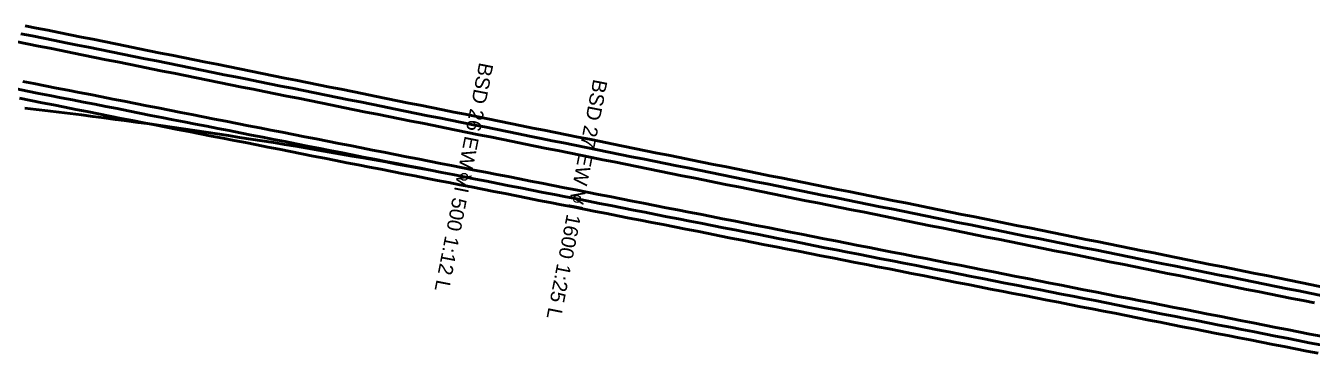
# Model space of a CAD drawing. Header units: millimetres. Extents: x 2688706 to 2690835, y 1254387 to 1255241.
# Drawn here: x 2690177.4 to 2690289.2, y 1254717.5 to 1254746 of the extents above; entities that cross this region are included whole.
import ezdxf

# ---------------------------------------------------------------- set-up
doc = ezdxf.new("R2010")
doc.units = ezdxf.units.MM
for name, color, linetype in [('BS-TR-B-Gleisstrang-LinieGeometrie', 7, 'Continuous'), ('BS-TR-B-Weiche-Kurzbezeichnung', 7, 'Continuous'), ('BS-TR-B-Weiche-PunktGeometrie', 7, 'Continuous'), ('BS-TR-N-Gleisstrang-LinieGeometrie', 7, 'Continuous')]:
    doc.layers.add(name, color=color, linetype=linetype)
doc.styles.add('Style-Arial', font='arial.ttf')

msp = doc.modelspace()

# ---------------------------------------------------------------- linework, layer by layer
at = {"layer": 'BS-TR-B-Gleisstrang-LinieGeometrie', "lineweight": 50}
for points in [[(2690177.02, 1254745.27, 454.95), (2690178, 1254745.07, 454.95), (2690178.98, 1254744.88, 454.95), (2690179.96, 1254744.68, 454.95), (2690180.94, 1254744.48, 454.95), (2690181.93, 1254744.28, 454.95), (2690182.91, 1254744.09, 454.95), (2690183.89, 1254743.89, 454.95), (2690184.87, 1254743.69, 454.95), (2690185.85, 1254743.49, 454.95), (2690186.84, 1254743.29, 454.95), (2690187.82, 1254743.1, 454.95), (2690188.8, 1254742.9, 454.95), (2690189.78, 1254742.7, 454.95), (2690190.76, 1254742.5, 454.95), (2690191.75, 1254742.31, 454.95), (2690192.73, 1254742.11, 454.96), (2690193.71, 1254741.91, 454.96), (2690194.69, 1254741.71, 454.96), (2690195.67, 1254741.52, 454.96), (2690196.66, 1254741.32, 454.96), (2690197.64, 1254741.12, 454.97), (2690198.62, 1254740.92, 454.97), (2690199.6, 1254740.72, 454.97), (2690200.58, 1254740.53, 454.97), (2690201.57, 1254740.33, 454.98), (2690202.55, 1254740.13, 454.98), (2690203.53, 1254739.93, 454.98), (2690204.51, 1254739.74, 454.99), (2690205.49, 1254739.54, 454.99), (2690206.48, 1254739.34, 454.99), (2690207.46, 1254739.14, 455), (2690208.44, 1254738.94, 455), (2690209.42, 1254738.75, 455), (2690210.4, 1254738.55, 455.01), (2690211.39, 1254738.35, 455.01), (2690212.37, 1254738.15, 455.02), (2690213.35, 1254737.96, 455.02), (2690214.33, 1254737.76, 455.03), (2690215.31, 1254737.56, 455.03), (2690216.29, 1254737.36, 455.04), (2690217.28, 1254737.17, 455.04), (2690218.26, 1254736.97, 455.05), (2690219.24, 1254736.77, 455.06), (2690220.22, 1254736.57, 455.06), (2690221.2, 1254736.37, 455.07), (2690222.19, 1254736.18, 455.07), (2690223.17, 1254735.98, 455.08), (2690224.15, 1254735.78, 455.09), (2690225.13, 1254735.58, 455.09), (2690226.11, 1254735.39, 455.1), (2690227.1, 1254735.19, 455.11), (2690228.08, 1254734.99, 455.12), (2690229.06, 1254734.79, 455.12), (2690230.04, 1254734.59, 455.13), (2690231.02, 1254734.4, 455.14), (2690232.01, 1254734.2, 455.15), (2690232.99, 1254734, 455.15), (2690233.97, 1254733.8, 455.16), (2690234.95, 1254733.61, 455.17), (2690235.93, 1254733.41, 455.18), (2690236.92, 1254733.21, 455.19), (2690237.9, 1254733.01, 455.2), (2690238.88, 1254732.82, 455.21), (2690239.86, 1254732.62, 455.22), (2690240.84, 1254732.42, 455.23), (2690241.83, 1254732.22, 455.24), (2690242.81, 1254732.02, 455.25), (2690243.79, 1254731.83, 455.26), (2690244.77, 1254731.63, 455.27), (2690245.75, 1254731.43, 455.28), (2690246.74, 1254731.23, 455.29), (2690247.72, 1254731.04, 455.3), (2690248.7, 1254730.84, 455.31), (2690249.68, 1254730.64, 455.32), (2690250.66, 1254730.44, 455.33), (2690251.65, 1254730.25, 455.34), (2690252.63, 1254730.05, 455.35), (2690253.61, 1254729.85, 455.37), (2690254.59, 1254729.65, 455.38), (2690255.57, 1254729.45, 455.39), (2690256.56, 1254729.26, 455.4), (2690257.54, 1254729.06, 455.41), (2690258.52, 1254728.86, 455.43), (2690259.5, 1254728.66, 455.44), (2690260.48, 1254728.47, 455.45), (2690261.47, 1254728.27, 455.46), (2690262.45, 1254728.07, 455.47), (2690263.43, 1254727.87, 455.49), (2690264.41, 1254727.67, 455.5), (2690265.39, 1254727.48, 455.51), (2690266.38, 1254727.28, 455.52), (2690267.36, 1254727.08, 455.53), (2690268.34, 1254726.88, 455.55), (2690269.32, 1254726.69, 455.56), (2690270.3, 1254726.49, 455.57), (2690271.29, 1254726.29, 455.58), (2690272.27, 1254726.09, 455.59), (2690273.25, 1254725.9, 455.61), (2690274.23, 1254725.7, 455.62), (2690275.21, 1254725.5, 455.63), (2690276.2, 1254725.3, 455.64), (2690277.18, 1254725.1, 455.65), (2690278.16, 1254724.91, 455.67), (2690279.14, 1254724.71, 455.68), (2690280.12, 1254724.51, 455.69), (2690281.11, 1254724.31, 455.7), (2690282.09, 1254724.12, 455.72), (2690283.07, 1254723.92, 455.73), (2690284.05, 1254723.72, 455.74), (2690285.03, 1254723.52, 455.75), (2690286.02, 1254723.32, 455.76), (2690287, 1254723.13, 455.78), (2690287.98, 1254722.93, 455.79), (2690288.96, 1254722.73, 455.8), (2690289.94, 1254722.53, 455.81)], [(2690176.64, 1254740.47, 454.95), (2690177.61, 1254740.28, 454.95), (2690178.58, 1254740.09, 454.95), (2690179.55, 1254739.9, 454.95), (2690180.52, 1254739.71, 454.95), (2690181.5, 1254739.52, 454.95), (2690182.47, 1254739.33, 454.95), (2690183.44, 1254739.14, 454.95), (2690184.41, 1254738.95, 454.95), (2690185.38, 1254738.76, 454.95), (2690186.35, 1254738.57, 454.95), (2690187.33, 1254738.38, 454.95), (2690188.3, 1254738.18, 454.95), (2690189.27, 1254737.99, 454.95), (2690190.24, 1254737.8, 454.95), (2690191.21, 1254737.61, 454.96), (2690192.19, 1254737.42, 454.96), (2690193.16, 1254737.23, 454.96), (2690194.13, 1254737.04, 454.96), (2690195.1, 1254736.85, 454.96), (2690196.07, 1254736.66, 454.96), (2690197.04, 1254736.47, 454.97), (2690198.02, 1254736.28, 454.97), (2690198.99, 1254736.09, 454.97), (2690199.96, 1254735.9, 454.97), (2690200.93, 1254735.7, 454.98), (2690201.9, 1254735.51, 454.98), (2690202.88, 1254735.32, 454.98), (2690203.85, 1254735.13, 454.99), (2690204.82, 1254734.94, 454.99), (2690205.79, 1254734.75, 454.99), (2690206.76, 1254734.56, 455), (2690207.73, 1254734.37, 455), (2690208.71, 1254734.18, 455.01), (2690209.68, 1254733.99, 455.01), (2690210.65, 1254733.8, 455.01), (2690211.62, 1254733.61, 455.02), (2690212.59, 1254733.42, 455.02), (2690213.57, 1254733.22, 455.03), (2690214.54, 1254733.03, 455.03), (2690215.51, 1254732.84, 455.04)], [(2690215.51, 1254732.84, 455.04), (2690214.54, 1254733.03, 455.03), (2690213.57, 1254733.22, 455.03), (2690212.59, 1254733.41, 455.02), (2690211.62, 1254733.59, 455.02), (2690210.65, 1254733.77, 455.01), (2690209.67, 1254733.95, 455.01), (2690208.7, 1254734.13, 455.01), (2690207.73, 1254734.31, 455), (2690206.75, 1254734.48, 455), (2690205.78, 1254734.65, 454.99), (2690204.8, 1254734.82, 454.99), (2690203.83, 1254734.99, 454.99), (2690202.85, 1254735.16, 454.98), (2690201.88, 1254735.32, 454.98), (2690200.9, 1254735.49, 454.98), (2690199.92, 1254735.65, 454.97), (2690198.95, 1254735.81, 454.97), (2690197.97, 1254735.96, 454.97), (2690196.99, 1254736.12, 454.97), (2690196.01, 1254736.27, 454.96), (2690195.04, 1254736.42, 454.96), (2690194.06, 1254736.57, 454.96), (2690193.08, 1254736.72, 454.96), (2690192.1, 1254736.86, 454.96), (2690191.12, 1254737.01, 454.96), (2690190.14, 1254737.15, 454.95), (2690189.16, 1254737.29, 454.95), (2690188.18, 1254737.43, 454.95), (2690187.2, 1254737.56, 454.95), (2690186.22, 1254737.69, 454.95), (2690185.24, 1254737.83, 454.95), (2690184.26, 1254737.96, 454.95), (2690183.28, 1254738.08, 454.95), (2690182.29, 1254738.21, 454.95), (2690181.31, 1254738.33, 454.95), (2690180.33, 1254738.46, 454.95), (2690179.35, 1254738.58, 454.95), (2690178.36, 1254738.69, 454.95), (2690177.38, 1254738.81, 454.95)], [(2690215.51, 1254732.84, 455.04), (2690216.49, 1254732.65, 455.04), (2690217.47, 1254732.46, 455.05), (2690218.45, 1254732.27, 455.06), (2690219.43, 1254732.07, 455.06), (2690220.42, 1254731.88, 455.07), (2690221.4, 1254731.69, 455.07), (2690222.38, 1254731.49, 455.08), (2690223.36, 1254731.3, 455.09), (2690224.34, 1254731.11, 455.09), (2690225.32, 1254730.92, 455.1)], [(2690225.32, 1254730.92, 455.1), (2690226.3, 1254730.73, 455.11), (2690227.28, 1254730.53, 455.12), (2690228.26, 1254730.34, 455.12), (2690229.23, 1254730.15, 455.13), (2690230.21, 1254729.96, 455.14), (2690231.19, 1254729.77, 455.15), (2690232.17, 1254729.57, 455.16), (2690233.15, 1254729.38, 455.16), (2690234.12, 1254729.19, 455.17), (2690235.1, 1254729, 455.18), (2690236.08, 1254728.81, 455.19), (2690237.06, 1254728.61, 455.2), (2690238.04, 1254728.42, 455.21), (2690239.01, 1254728.23, 455.22), (2690239.99, 1254728.04, 455.23), (2690240.97, 1254727.85, 455.24), (2690241.95, 1254727.65, 455.25), (2690242.93, 1254727.46, 455.26), (2690243.91, 1254727.27, 455.27), (2690244.88, 1254727.08, 455.28), (2690245.86, 1254726.89, 455.29), (2690246.84, 1254726.69, 455.3), (2690247.82, 1254726.5, 455.31), (2690248.8, 1254726.31, 455.32), (2690249.77, 1254726.12, 455.33), (2690250.75, 1254725.93, 455.34), (2690251.73, 1254725.73, 455.35), (2690252.71, 1254725.54, 455.37), (2690253.69, 1254725.35, 455.38), (2690254.66, 1254725.16, 455.39), (2690255.64, 1254724.97, 455.4), (2690256.62, 1254724.77, 455.41), (2690257.6, 1254724.58, 455.42), (2690258.58, 1254724.39, 455.44), (2690259.56, 1254724.2, 455.45), (2690260.53, 1254724.01, 455.46), (2690261.51, 1254723.81, 455.47), (2690262.49, 1254723.62, 455.48), (2690263.47, 1254723.43, 455.5), (2690264.45, 1254723.24, 455.51), (2690265.42, 1254723.05, 455.52), (2690266.4, 1254722.85, 455.53), (2690267.38, 1254722.66, 455.54), (2690268.36, 1254722.47, 455.56), (2690269.34, 1254722.28, 455.57), (2690270.31, 1254722.09, 455.58), (2690271.29, 1254721.89, 455.59), (2690272.27, 1254721.7, 455.61), (2690273.25, 1254721.51, 455.62), (2690274.23, 1254721.32, 455.63), (2690275.2, 1254721.13, 455.64), (2690276.18, 1254720.93, 455.65), (2690277.16, 1254720.74, 455.67), (2690278.14, 1254720.55, 455.68), (2690279.12, 1254720.36, 455.69), (2690280.1, 1254720.17, 455.7), (2690281.07, 1254719.97, 455.71), (2690282.05, 1254719.78, 455.73), (2690283.03, 1254719.59, 455.74), (2690284.01, 1254719.4, 455.75), (2690284.99, 1254719.21, 455.76), (2690285.96, 1254719.01, 455.77), (2690286.94, 1254718.82, 455.79), (2690287.92, 1254718.63, 455.8), (2690288.9, 1254718.44, 455.81), (2690289.88, 1254718.25, 455.82)]]:
    msp.add_polyline3d(points, dxfattribs=at)
at = {"layer": 'BS-TR-B-Weiche-PunktGeometrie', "lineweight": 25}
for centre in [(2690215.51, 1254732.84, 455.04), (2690225.32, 1254730.92, 455.1)]:
    msp.add_circle(centre, 0.3, dxfattribs=at)
at = {"layer": 'BS-TR-N-Gleisstrang-LinieGeometrie', "color": 1, "lineweight": 50, "true_color": 0xff0000}
for points in [[(2690177.39, 1254745.96, 454.95), (2690178.37, 1254745.76, 454.95), (2690179.35, 1254745.57, 454.95), (2690180.33, 1254745.37, 454.95), (2690181.31, 1254745.17, 454.95), (2690182.29, 1254744.97, 454.95), (2690183.27, 1254744.78, 454.95), (2690184.25, 1254744.58, 454.95), (2690185.23, 1254744.38, 454.95), (2690186.21, 1254744.18, 454.95), (2690187.19, 1254743.99, 454.95), (2690188.17, 1254743.79, 454.95), (2690189.15, 1254743.59, 454.95), (2690190.13, 1254743.4, 454.95), (2690191.11, 1254743.2, 454.95), (2690192.09, 1254743, 454.95), (2690193.07, 1254742.8, 454.96), (2690194.05, 1254742.61, 454.96), (2690195.03, 1254742.41, 454.96), (2690196.01, 1254742.21, 454.96), (2690196.99, 1254742.01, 454.96), (2690197.97, 1254741.82, 454.97), (2690198.95, 1254741.62, 454.97), (2690199.93, 1254741.42, 454.97), (2690200.91, 1254741.23, 454.97), (2690201.89, 1254741.03, 454.98), (2690202.87, 1254740.83, 454.98), (2690203.85, 1254740.63, 454.98), (2690204.83, 1254740.44, 454.99), (2690205.81, 1254740.24, 454.99), (2690206.79, 1254740.04, 454.99), (2690207.77, 1254739.84, 455), (2690208.75, 1254739.65, 455), (2690209.73, 1254739.45, 455.01), (2690210.71, 1254739.25, 455.01), (2690211.69, 1254739.05, 455.01), (2690212.67, 1254738.86, 455.02), (2690213.65, 1254738.66, 455.02), (2690214.63, 1254738.46, 455.03), (2690215.61, 1254738.27, 455.03), (2690216.59, 1254738.07, 455.04), (2690217.57, 1254737.87, 455.04), (2690218.55, 1254737.67, 455.05), (2690219.53, 1254737.48, 455.06), (2690220.51, 1254737.28, 455.06), (2690221.49, 1254737.08, 455.07), (2690222.47, 1254736.88, 455.07), (2690223.45, 1254736.69, 455.08), (2690224.43, 1254736.49, 455.09), (2690225.41, 1254736.29, 455.09), (2690226.39, 1254736.1, 455.1), (2690227.37, 1254735.9, 455.11), (2690228.35, 1254735.7, 455.12), (2690229.33, 1254735.5, 455.12), (2690230.31, 1254735.31, 455.13), (2690231.29, 1254735.11, 455.14), (2690232.27, 1254734.91, 455.15), (2690233.25, 1254734.71, 455.16), (2690234.23, 1254734.52, 455.16), (2690235.21, 1254734.32, 455.17), (2690236.19, 1254734.12, 455.18), (2690237.17, 1254733.92, 455.19), (2690238.15, 1254733.73, 455.2), (2690239.13, 1254733.53, 455.21), (2690240.11, 1254733.33, 455.22), (2690241.09, 1254733.14, 455.23), (2690242.07, 1254732.94, 455.24), (2690243.05, 1254732.74, 455.25), (2690244.03, 1254732.54, 455.26), (2690245.01, 1254732.35, 455.27), (2690245.99, 1254732.15, 455.28), (2690246.97, 1254731.95, 455.29), (2690247.95, 1254731.75, 455.3), (2690248.93, 1254731.56, 455.31), (2690249.91, 1254731.36, 455.32), (2690250.89, 1254731.16, 455.33), (2690251.87, 1254730.97, 455.34), (2690252.85, 1254730.77, 455.35), (2690253.83, 1254730.57, 455.37), (2690254.81, 1254730.37, 455.38), (2690255.79, 1254730.18, 455.39), (2690256.77, 1254729.98, 455.4), (2690257.75, 1254729.78, 455.41), (2690258.73, 1254729.58, 455.43), (2690259.71, 1254729.39, 455.44), (2690260.69, 1254729.19, 455.45), (2690261.67, 1254728.99, 455.46), (2690262.65, 1254728.79, 455.47), (2690263.63, 1254728.6, 455.49), (2690264.61, 1254728.4, 455.5), (2690265.59, 1254728.2, 455.51), (2690266.57, 1254728.01, 455.52), (2690267.55, 1254727.81, 455.53), (2690268.53, 1254727.61, 455.55), (2690269.51, 1254727.41, 455.56), (2690270.49, 1254727.22, 455.57), (2690271.47, 1254727.02, 455.58), (2690272.45, 1254726.82, 455.59), (2690273.43, 1254726.62, 455.61), (2690274.41, 1254726.43, 455.62), (2690275.39, 1254726.23, 455.63), (2690276.37, 1254726.03, 455.64), (2690277.35, 1254725.83, 455.66), (2690278.33, 1254725.64, 455.67), (2690279.31, 1254725.44, 455.68), (2690280.29, 1254725.24, 455.69), (2690281.27, 1254725.05, 455.7), (2690282.25, 1254724.85, 455.72), (2690283.23, 1254724.65, 455.73), (2690284.21, 1254724.45, 455.74), (2690285.19, 1254724.26, 455.75), (2690286.17, 1254724.06, 455.76), (2690287.15, 1254723.86, 455.78), (2690288.13, 1254723.66, 455.79), (2690289.11, 1254723.47, 455.8), (2690290.09, 1254723.27, 455.81)], [(2690176.59, 1254744.59, 454.95), (2690177.57, 1254744.4, 454.95), (2690178.55, 1254744.2, 454.95), (2690179.53, 1254744, 454.95), (2690180.51, 1254743.8, 454.95), (2690181.49, 1254743.61, 454.95), (2690182.47, 1254743.41, 454.95), (2690183.45, 1254743.21, 454.95), (2690184.43, 1254743.01, 454.95), (2690185.41, 1254742.82, 454.95), (2690186.39, 1254742.62, 454.95), (2690187.37, 1254742.42, 454.95), (2690188.35, 1254742.22, 454.95), (2690189.33, 1254742.03, 454.95), (2690190.31, 1254741.83, 454.95), (2690191.29, 1254741.63, 454.95), (2690192.28, 1254741.43, 454.96), (2690193.26, 1254741.24, 454.96), (2690194.24, 1254741.04, 454.96), (2690195.22, 1254740.84, 454.96), (2690196.2, 1254740.64, 454.96), (2690197.18, 1254740.45, 454.96), (2690198.16, 1254740.25, 454.97), (2690199.14, 1254740.05, 454.97), (2690200.12, 1254739.85, 454.97), (2690201.1, 1254739.66, 454.97), (2690202.08, 1254739.46, 454.98), (2690203.06, 1254739.26, 454.98), (2690204.04, 1254739.07, 454.98), (2690205.02, 1254738.87, 454.99), (2690206, 1254738.67, 454.99), (2690206.98, 1254738.47, 454.99), (2690207.96, 1254738.28, 455), (2690208.94, 1254738.08, 455), (2690209.92, 1254737.88, 455.01), (2690210.91, 1254737.68, 455.01), (2690211.89, 1254737.49, 455.02), (2690212.87, 1254737.29, 455.02), (2690213.85, 1254737.09, 455.03), (2690214.83, 1254736.89, 455.03), (2690215.81, 1254736.7, 455.04), (2690216.79, 1254736.5, 455.04), (2690217.77, 1254736.3, 455.05), (2690218.75, 1254736.1, 455.05), (2690219.73, 1254735.91, 455.06), (2690220.71, 1254735.71, 455.07), (2690221.69, 1254735.51, 455.07), (2690222.67, 1254735.31, 455.08), (2690223.65, 1254735.12, 455.08), (2690224.63, 1254734.92, 455.09), (2690225.61, 1254734.72, 455.1), (2690226.59, 1254734.52, 455.11), (2690227.57, 1254734.33, 455.11), (2690228.55, 1254734.13, 455.12), (2690229.53, 1254733.93, 455.13), (2690230.52, 1254733.73, 455.14), (2690231.5, 1254733.54, 455.14), (2690232.48, 1254733.34, 455.15), (2690233.46, 1254733.14, 455.16), (2690234.44, 1254732.94, 455.17), (2690235.42, 1254732.75, 455.18), (2690236.4, 1254732.55, 455.19), (2690237.38, 1254732.35, 455.19), (2690238.36, 1254732.16, 455.2), (2690239.34, 1254731.96, 455.21), (2690240.32, 1254731.76, 455.22), (2690241.3, 1254731.56, 455.23), (2690242.28, 1254731.37, 455.24), (2690243.26, 1254731.17, 455.25), (2690244.24, 1254730.97, 455.26), (2690245.22, 1254730.77, 455.27), (2690246.2, 1254730.58, 455.28), (2690247.18, 1254730.38, 455.29), (2690248.16, 1254730.18, 455.3), (2690249.15, 1254729.98, 455.32), (2690250.13, 1254729.79, 455.33), (2690251.11, 1254729.59, 455.34), (2690252.09, 1254729.39, 455.35), (2690253.07, 1254729.19, 455.36), (2690254.05, 1254729, 455.37), (2690255.03, 1254728.8, 455.38), (2690256.01, 1254728.6, 455.4), (2690256.99, 1254728.4, 455.41), (2690257.97, 1254728.21, 455.42), (2690258.95, 1254728.01, 455.43), (2690259.93, 1254727.81, 455.44), (2690260.91, 1254727.61, 455.46), (2690261.89, 1254727.42, 455.47), (2690262.87, 1254727.22, 455.48), (2690263.85, 1254727.02, 455.49), (2690264.83, 1254726.82, 455.5), (2690265.81, 1254726.63, 455.52), (2690266.79, 1254726.43, 455.53), (2690267.77, 1254726.23, 455.54), (2690268.76, 1254726.04, 455.55), (2690269.74, 1254725.84, 455.57), (2690270.72, 1254725.64, 455.58), (2690271.7, 1254725.44, 455.59), (2690272.68, 1254725.25, 455.6), (2690273.66, 1254725.05, 455.61), (2690274.64, 1254724.85, 455.63), (2690275.62, 1254724.65, 455.64), (2690276.6, 1254724.46, 455.65), (2690277.58, 1254724.26, 455.66), (2690278.56, 1254724.06, 455.67), (2690279.54, 1254723.86, 455.69), (2690280.52, 1254723.67, 455.7), (2690281.5, 1254723.47, 455.71), (2690282.48, 1254723.27, 455.72), (2690283.46, 1254723.07, 455.73), (2690284.44, 1254722.88, 455.75), (2690285.42, 1254722.68, 455.76), (2690286.4, 1254722.48, 455.77), (2690287.39, 1254722.28, 455.78), (2690288.37, 1254722.09, 455.79), (2690289.35, 1254721.89, 455.81)], [(2690177.18, 1254741.13, 454.95), (2690178.16, 1254740.94, 454.95), (2690179.14, 1254740.75, 454.95), (2690180.12, 1254740.55, 454.95), (2690181.1, 1254740.36, 454.95), (2690182.08, 1254740.17, 454.95), (2690183.06, 1254739.98, 454.95), (2690184.04, 1254739.78, 454.95), (2690185.02, 1254739.59, 454.95), (2690186, 1254739.4, 454.95), (2690186.98, 1254739.21, 454.95), (2690187.96, 1254739.02, 454.95), (2690188.94, 1254738.82, 454.95), (2690189.92, 1254738.63, 454.95), (2690190.9, 1254738.44, 454.95), (2690191.88, 1254738.25, 454.96), (2690192.86, 1254738.05, 454.96), (2690193.84, 1254737.86, 454.96), (2690194.82, 1254737.67, 454.96), (2690195.8, 1254737.48, 454.96), (2690196.78, 1254737.28, 454.97), (2690197.76, 1254737.09, 454.97), (2690198.74, 1254736.9, 454.97), (2690199.72, 1254736.71, 454.97), (2690200.71, 1254736.51, 454.98), (2690201.69, 1254736.32, 454.98), (2690202.67, 1254736.13, 454.98), (2690203.65, 1254735.94, 454.98), (2690204.63, 1254735.74, 454.99), (2690205.61, 1254735.55, 454.99), (2690206.59, 1254735.36, 455), (2690207.57, 1254735.17, 455), (2690208.55, 1254734.97, 455), (2690209.53, 1254734.78, 455.01), (2690210.51, 1254734.59, 455.01), (2690211.49, 1254734.4, 455.02), (2690212.47, 1254734.2, 455.02), (2690213.45, 1254734.01, 455.03), (2690214.43, 1254733.82, 455.03), (2690215.41, 1254733.63, 455.04), (2690216.39, 1254733.43, 455.04), (2690217.37, 1254733.24, 455.05), (2690218.35, 1254733.05, 455.05), (2690219.33, 1254732.86, 455.06), (2690220.31, 1254732.66, 455.07), (2690221.29, 1254732.47, 455.07), (2690222.27, 1254732.28, 455.08), (2690223.25, 1254732.09, 455.09), (2690224.23, 1254731.89, 455.09), (2690225.21, 1254731.7, 455.1), (2690226.19, 1254731.51, 455.11), (2690227.18, 1254731.32, 455.11), (2690228.16, 1254731.12, 455.12), (2690229.14, 1254730.93, 455.13), (2690230.12, 1254730.74, 455.14), (2690231.1, 1254730.55, 455.15), (2690232.08, 1254730.35, 455.15), (2690233.06, 1254730.16, 455.16), (2690234.04, 1254729.97, 455.17), (2690235.02, 1254729.78, 455.18), (2690236, 1254729.59, 455.19), (2690236.98, 1254729.39, 455.2), (2690237.96, 1254729.2, 455.21), (2690238.94, 1254729.01, 455.22), (2690239.92, 1254728.82, 455.22), (2690240.9, 1254728.62, 455.23), (2690241.88, 1254728.43, 455.24), (2690242.86, 1254728.24, 455.25), (2690243.84, 1254728.05, 455.26), (2690244.82, 1254727.85, 455.27), (2690245.8, 1254727.66, 455.28), (2690246.78, 1254727.47, 455.3), (2690247.76, 1254727.28, 455.31), (2690248.74, 1254727.08, 455.32), (2690249.72, 1254726.89, 455.33), (2690250.7, 1254726.7, 455.34), (2690251.68, 1254726.51, 455.35), (2690252.67, 1254726.31, 455.36), (2690253.65, 1254726.12, 455.37), (2690254.63, 1254725.93, 455.39), (2690255.61, 1254725.74, 455.4), (2690256.59, 1254725.54, 455.41), (2690257.57, 1254725.35, 455.42), (2690258.55, 1254725.16, 455.43), (2690259.53, 1254724.97, 455.45), (2690260.51, 1254724.77, 455.46), (2690261.49, 1254724.58, 455.47), (2690262.47, 1254724.39, 455.48), (2690263.45, 1254724.2, 455.49), (2690264.43, 1254724, 455.51), (2690265.41, 1254723.81, 455.52), (2690266.39, 1254723.62, 455.53), (2690267.37, 1254723.43, 455.54), (2690268.35, 1254723.23, 455.56), (2690269.33, 1254723.04, 455.57), (2690270.31, 1254722.85, 455.58), (2690271.29, 1254722.66, 455.59), (2690272.27, 1254722.46, 455.6), (2690273.25, 1254722.27, 455.62), (2690274.23, 1254722.08, 455.63), (2690275.21, 1254721.89, 455.64), (2690276.19, 1254721.69, 455.65), (2690277.17, 1254721.5, 455.66), (2690278.16, 1254721.31, 455.68), (2690279.14, 1254721.12, 455.69), (2690280.12, 1254720.92, 455.7), (2690281.1, 1254720.73, 455.71), (2690282.08, 1254720.54, 455.72), (2690283.06, 1254720.35, 455.74), (2690284.04, 1254720.16, 455.75), (2690285.02, 1254719.96, 455.76), (2690286, 1254719.77, 455.77), (2690286.98, 1254719.58, 455.78), (2690287.96, 1254719.39, 455.8), (2690288.94, 1254719.19, 455.81), (2690289.92, 1254719, 455.82)], [(2690176.91, 1254739.66, 454.95), (2690177.89, 1254739.46, 454.95), (2690178.87, 1254739.27, 454.95), (2690179.85, 1254739.08, 454.95), (2690180.83, 1254738.89, 454.95), (2690181.81, 1254738.69, 454.95), (2690182.79, 1254738.5, 454.95), (2690183.77, 1254738.31, 454.95), (2690184.75, 1254738.12, 454.95), (2690185.73, 1254737.92, 454.95), (2690186.71, 1254737.73, 454.95), (2690187.69, 1254737.54, 454.95), (2690188.67, 1254737.35, 454.95), (2690189.65, 1254737.15, 454.95), (2690190.63, 1254736.96, 454.95), (2690191.61, 1254736.77, 454.96), (2690192.6, 1254736.58, 454.96), (2690193.58, 1254736.38, 454.96), (2690194.56, 1254736.19, 454.96), (2690195.54, 1254736, 454.96), (2690196.52, 1254735.81, 454.97), (2690197.5, 1254735.61, 454.97), (2690198.48, 1254735.42, 454.97), (2690199.46, 1254735.23, 454.97), (2690200.44, 1254735.04, 454.98), (2690201.42, 1254734.84, 454.98), (2690202.4, 1254734.65, 454.98), (2690203.38, 1254734.46, 454.98), (2690204.36, 1254734.27, 454.99), (2690205.34, 1254734.07, 454.99), (2690206.32, 1254733.88, 455), (2690207.3, 1254733.69, 455), (2690208.28, 1254733.5, 455), (2690209.26, 1254733.3, 455.01), (2690210.24, 1254733.11, 455.01), (2690211.22, 1254732.92, 455.02), (2690212.2, 1254732.73, 455.02), (2690213.19, 1254732.53, 455.03), (2690214.17, 1254732.34, 455.03), (2690215.15, 1254732.15, 455.04), (2690216.13, 1254731.96, 455.04), (2690217.11, 1254731.76, 455.05), (2690218.09, 1254731.57, 455.05), (2690219.07, 1254731.38, 455.06), (2690220.05, 1254731.19, 455.07), (2690221.03, 1254730.99, 455.07), (2690222.01, 1254730.8, 455.08), (2690222.99, 1254730.61, 455.09), (2690223.97, 1254730.42, 455.09), (2690224.95, 1254730.23, 455.1), (2690225.93, 1254730.03, 455.11), (2690226.91, 1254729.84, 455.11), (2690227.89, 1254729.65, 455.12), (2690228.87, 1254729.46, 455.13), (2690229.85, 1254729.26, 455.14), (2690230.83, 1254729.07, 455.15), (2690231.81, 1254728.88, 455.15), (2690232.8, 1254728.69, 455.16), (2690233.78, 1254728.49, 455.17), (2690234.76, 1254728.3, 455.18), (2690235.74, 1254728.11, 455.19), (2690236.72, 1254727.92, 455.2), (2690237.7, 1254727.72, 455.21), (2690238.68, 1254727.53, 455.22), (2690239.66, 1254727.34, 455.22), (2690240.64, 1254727.15, 455.23), (2690241.62, 1254726.95, 455.24), (2690242.6, 1254726.76, 455.25), (2690243.58, 1254726.57, 455.26), (2690244.56, 1254726.38, 455.27), (2690245.54, 1254726.18, 455.29), (2690246.52, 1254725.99, 455.3), (2690247.5, 1254725.8, 455.31), (2690248.48, 1254725.61, 455.32), (2690249.46, 1254725.41, 455.33), (2690250.44, 1254725.22, 455.34), (2690251.42, 1254725.03, 455.35), (2690252.41, 1254724.84, 455.36), (2690253.39, 1254724.64, 455.37), (2690254.37, 1254724.45, 455.39), (2690255.35, 1254724.26, 455.4), (2690256.33, 1254724.07, 455.41), (2690257.31, 1254723.87, 455.42), (2690258.29, 1254723.68, 455.44), (2690259.27, 1254723.49, 455.45), (2690260.25, 1254723.3, 455.46), (2690261.23, 1254723.1, 455.47), (2690262.21, 1254722.91, 455.48), (2690263.19, 1254722.72, 455.5), (2690264.17, 1254722.53, 455.51), (2690265.15, 1254722.33, 455.52), (2690266.13, 1254722.14, 455.53), (2690267.11, 1254721.95, 455.54), (2690268.09, 1254721.76, 455.56), (2690269.07, 1254721.56, 455.57), (2690270.05, 1254721.37, 455.58), (2690271.03, 1254721.18, 455.59), (2690272.02, 1254720.99, 455.6), (2690273, 1254720.79, 455.62), (2690273.98, 1254720.6, 455.63), (2690274.96, 1254720.41, 455.64), (2690275.94, 1254720.22, 455.65), (2690276.92, 1254720.02, 455.66), (2690277.9, 1254719.83, 455.68), (2690278.88, 1254719.64, 455.69), (2690279.86, 1254719.45, 455.7), (2690280.84, 1254719.25, 455.71), (2690281.82, 1254719.06, 455.72), (2690282.8, 1254718.87, 455.74), (2690283.78, 1254718.68, 455.75), (2690284.76, 1254718.48, 455.76), (2690285.74, 1254718.29, 455.77), (2690286.72, 1254718.1, 455.78), (2690287.7, 1254717.91, 455.8), (2690288.68, 1254717.71, 455.81), (2690289.66, 1254717.52, 455.82)]]:
    msp.add_polyline3d(points, dxfattribs=at)

# ---------------------------------------------------------------- texts
at = {"layer": 'BS-TR-B-Weiche-Kurzbezeichnung', "lineweight": 50, "style": 'Style-Arial'}
for s, p in [('BSD 26 EW VI 500 1:12 L', (2690216.83, 1254742.83, 455.04)), ('BSD 27 EW VI 1600 1:25 L', (2690226.74, 1254741.38, 455.1))]:
    msp.add_text(s, height=1.25, rotation=258.8942, dxfattribs=at).set_placement(p)

doc.saveas('drawing.dxf')
